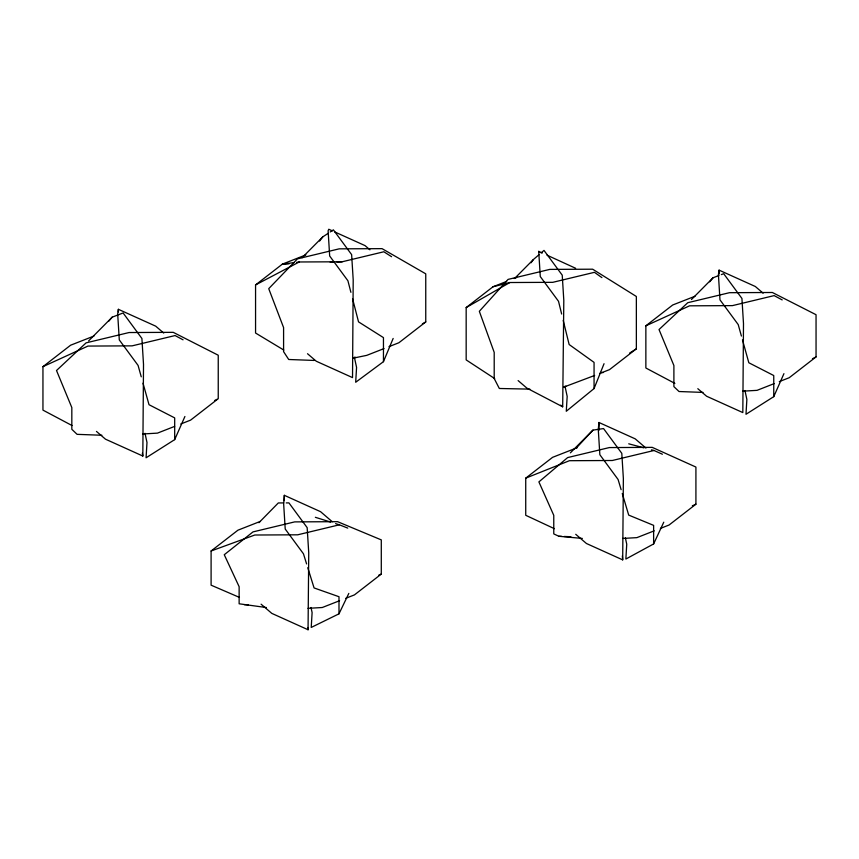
<?xml version="1.0" encoding="UTF-8"?>
<svg xmlns="http://www.w3.org/2000/svg" width="859" height="859" viewBox="0 0 859 859"><rect width="100%" height="100%" fill="white"/><g stroke="black" fill="none" stroke-linecap="round" stroke-linejoin="round"><path stroke-width="1.29" d="M332.261 521.724L320.568 511.685L284.329 495.321L283.653 503.857L285.22 529.037L303.463 553.808L306.599 563.923M645.925 448.054L635.198 438.842L598.959 422.488L598.283 429.543L599.85 454.722L618.093 479.494L621.121 489.662M163.736 333.067L155.704 326.162L118.37 309.315L117.683 313.975L119.294 339.917L138.084 365.419L141.252 376.822M763.125 293.198L755.329 286.498L719.09 270.145L718.414 274.655L719.982 299.845L738.225 324.605L741.403 336.052M518.117 380.591L526.889 388.128L562.688 406.812L563.805 300.36L562.237 275.17L543.994 250.409L541.106 252.9M564.997 386.228L567.176 396.407L566.285 411.257L594.063 388.558L604.049 363.701M354.38 357.237L356.571 367.416L355.68 382.266L383.458 361.671L393.154 338.446M145.021 433.323L146.986 442.503L146.073 457.793L174.688 439.625L184.91 416.497M744.957 390.534L746.868 399.446L745.988 414.285L773.755 396.654L783.934 373.654M625.373 537.831L626.737 544.198L625.857 559.037L653.624 543.94L663.76 522.197M311.012 607.506L312.107 612.596L311.226 627.446L338.994 613.82L348.818 593.408M531.045 262.768L533.385 259.536L539.173 254.554M319.559 241.046L322.78 236.869L328.084 233.369M108.76 321.202L112.185 317.164L123.116 312.977L141.907 338.489L143.517 364.431L142.819 456.032L105.496 439.185L96.455 431.422M709.641 281.816L713.077 277.758L718.972 275.503M576.035 448.344L592.946 430.112L603.555 428.577L621.798 453.337L623.366 478.527L622.689 559.864L586.45 543.511L575.723 534.298M258.935 522.702L278.316 502.944L283.62 502.923M88.638 340.905L112.185 317.164M302.1 257.711L322.78 236.869M515.529 277.532L533.385 259.536M691.463 299.544L713.077 277.758M570.387 452.843L592.946 430.112M72.006 425.516L42.95 410.119L42.95 366.653L70.61 345.211L93.932 336.062M283.771 350.032L255.563 333.034L255.563 284.92L282.418 264.1L305.922 254.876M314.05 360.436L288.71 359.492L283.588 351.642L283.588 327.59L268.727 288.656L297.472 258.849L339.165 248.842L382.051 248.648L425.753 273.828L425.753 321.942L398.887 342.752L388.987 346.639M494.709 378.594L466.169 359.91L466.169 307.576L493.023 286.766L506.638 281.419M239.414 597.381L211.099 585.172L211.099 550.984L237.954 530.175L260.234 521.434M674.873 383.382L645.861 368.006L645.861 325.808L672.715 304.988L694.995 296.258M529.842 389.127L499.326 388.483L494.204 378.529L494.204 352.362L479.333 311.323L508.077 279.4L549.771 269.393L592.656 269.2L636.358 296.484L636.358 348.818L609.503 369.638L599.603 373.515M266.408 607.549L239.135 603.791L239.135 586.697L224.263 554.731L253.008 531.893L294.701 521.885L337.598 521.681L381.289 539.892L381.289 574.08L354.434 594.9L345.769 598.293M554.409 528.693L525.729 515.293L525.729 478.152L552.584 457.332L577.334 447.636M703.016 392.413L679.018 391.521L673.896 386.625L673.896 365.526L659.025 329.545L687.769 302.701L729.463 292.694L772.359 292.489L816.05 314.716L816.05 356.914L789.196 377.735L779.296 381.611M582.348 538.432L558.887 536.274L553.765 533.911L553.765 515.336L538.894 481.899L567.638 457.579L609.332 447.571L652.228 447.367L695.919 467.06L695.919 504.201L669.064 525.021L660.399 528.414M330.21 231.962L333.389 229.858L351.632 254.618L353.199 279.809L352.523 377.606L316.284 361.242L307.511 353.715M629.583 353.113L636.358 348.818M422.36 323.907L425.753 321.942M466.169 307.576L509.859 282.525L552.756 282.332L594.449 272.324L601.901 277.618M255.563 284.92L299.254 261.974L342.15 261.78L383.844 251.773L391.575 256.701M214.653 400.53L217.048 399.306M812.464 358.74L816.05 356.914M42.95 366.653L87.962 346.07L132.136 345.855L175.075 335.558L183.053 339.81M645.861 325.808L689.562 305.825L732.448 305.621L774.142 295.614L782.195 299.909M692.333 505.801L695.919 504.201M378.83 575.101L381.289 574.08M525.729 478.152L569.431 460.703L612.317 460.499L654.01 450.492L662.396 454.228M514.058 278.509L516.538 277.543M174.624 426.397L157.444 433.129L142.755 433.978M180.766 423.992L190.58 420.137L218.24 398.694L218.24 355.229L173.239 332.336L129.065 332.54L86.115 342.848L56.511 370.508L71.823 407.563L71.823 429.296L77.095 434.343L101.888 435.255M355.422 357.226L352.952 358.203L366.718 355.368L384.048 348.582M566.038 386.228L563.558 387.194L594.653 375.458M774.346 383.554L757.026 390.351L742.756 391.167M339.584 600.72L322.265 607.517L307.994 608.333M654.214 530.841L636.895 537.637L622.625 538.453M721.335 274.601L723.686 273.699L741.929 298.46L743.497 323.65L742.82 412.578L706.581 396.224L697.809 388.697M211.099 550.984L254.801 535.017L297.686 534.813L339.38 524.806L347.766 528.113M493.023 286.766L509.859 282.525M294.079 262.629L282.418 264.1L289.053 263.842M296.666 262.306L299.254 261.974M330.2 262.242L334.183 262.081M336.835 261.984L342.15 261.78M286.272 502.902L288.935 502.891L307.168 527.651L308.735 552.842L308.059 629.744L271.82 613.39L261.093 604.188M600.538 372.484L603.201 372.581M558.887 536.274L561.55 536.37M564.213 536.467L570.881 536.714M244.257 604.672L248.251 604.822M628.724 443.813L643.896 447.818M651.487 449.826L654.01 450.492M315.36 517.301L330.532 522.036M335.59 523.625L339.38 524.806M332.412 230.888L328.782 229.256L328.117 230.813L329.673 256.003L347.916 280.764L350.901 292.328M334.827 231.973L365.032 245.61L369.907 249.797M561.646 314.029L558.522 301.316L540.279 276.555L538.722 251.365L542.297 253.008M547.054 255.187L575.637 268.276M538.722 251.365L539.388 251.912M560.734 405.137L562.688 406.812M307.78 567.713L314.072 587.943L338.994 596.726L338.994 613.82M622.26 493.485L628.702 515.099L653.624 525.364L653.624 543.94M742.466 339.863L748.833 362.756L773.755 375.544L773.755 396.654M143.013 383.168L149.015 404.707L174.688 417.893L174.688 439.625M352.566 298.749L358.536 321.867L383.458 337.619L383.458 361.671M563.203 320.386L569.141 344.523L594.063 362.391L594.063 388.558M142.358 453.219L142.819 456.032M622.356 555.913L622.689 559.864M307.919 627.5L308.059 629.744M719.09 270.145L719.09 274.096M598.959 422.488L598.959 430.445M284.329 495.321L284.329 500.582M118.37 309.315L118.37 311.871"/></g></svg>
